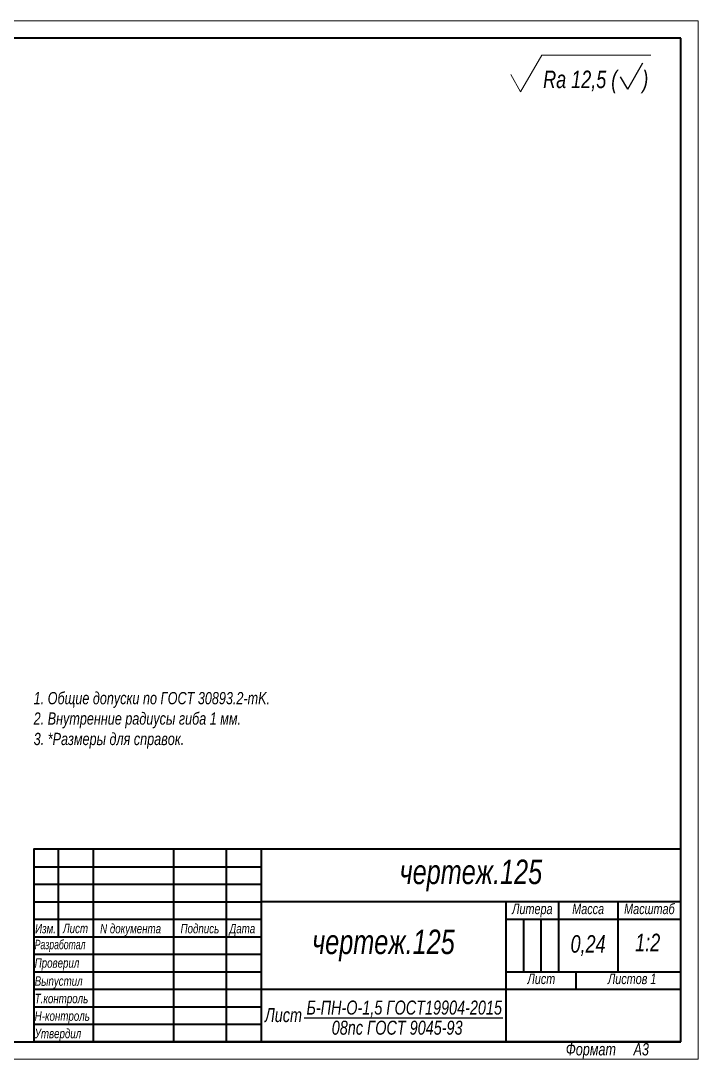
# Model space of a CAD drawing. Header units: millimetres. Extents: x 8453 to 17165, y -24193 to -22451.
# Drawn here: x 8679.3 to 8873.1, y -22747.7 to -22450.7 of the extents above; entities that cross this region are included whole.
import ezdxf

# ---------------------------------------------------------------- set-up
doc = ezdxf.new("R2010")
doc.units = ezdxf.units.MM
for name, color, linetype, lineweight in [('Layer_01', 3, 'Continuous', 13), ('Layer_05', 7, 'Continuous', 40), ('Layer_09', 6, 'Continuous', 15)]:
    doc.layers.add(name, color=color, linetype=linetype, lineweight=lineweight)
doc.styles.add('Style_01', font='ARIALNI.TTF', dxfattribs={"width": 0.9, "height": 3.5})

# ---------------------------------------------------------------- blocks, each defined once
blk = doc.blocks.new('Block_146')
at = {"layer": 'Layer_05', "linetype": 'Continuous', "lineweight": 15}
for p, q in [((420, 297.18), (0, 297.18)), ((420, 297.18), (420, 0.18)), ((0, 0.18), (420, 0.18))]:
    blk.add_line(p, q, dxfattribs=at)
at = {"layer": 'Layer_05', "linetype": 'Continuous'}
for p, q in [((415, 292.18), (8.12, 292.18)), ((415, 5.18), (415, 292.18)), ((229.88, 55.22), (294.92, 55.22)), ((229.88, 50.21), (294.92, 50.21)), ((229.88, 45.21), (294.92, 45.21)), ((369.97, 40.21), (369.97, 25.2)), ((374.97, 40.21), (374.97, 25.2)), ((229.88, 30.2), (294.92, 30.2)), ((229.88, 25.2), (294.92, 25.2)), ((229.88, 20.19), (294.92, 20.19)), ((229.88, 15.19), (294.92, 15.19)), ((229.88, 10.19), (294.92, 10.19)), ((20, 5.18), (415, 5.18)), ((415, 5.18), (230, 5.18))]:
    blk.add_line(p, q, dxfattribs=at)
for points in [[(415, 60.22), (229.88, 60.22), (229.88, 5.18)], [(236.88, 60.22), (236.88, 35.2)], [(246.89, 60.22), (246.89, 5.18)], [(269.9, 60.22), (269.9, 5.18)], [(284.91, 60.22), (284.91, 5.18)], [(294.92, 60.22), (294.92, 5.18)], [(415, 45.21), (294.92, 45.21)], [(415, 45.21), (294.92, 45.21)], [(364.97, 45.21), (364.97, 5.18)], [(379.98, 45.21), (379.98, 25.2)], [(396.99, 45.21), (396.99, 25.2)], [(396.99, 45.21), (396.99, 25.2)], [(229.88, 40.21), (294.92, 40.21)], [(364.97, 40.21), (415, 40.21)], [(229.88, 35.2), (294.92, 35.2)], [(364.97, 25.2), (415, 25.2)], [(384.98, 25.2), (384.98, 20.19)], [(294.92, 20.19), (415, 20.19)]]:
    blk.add_lwpolyline(points, dxfattribs=at)
at = {"layer": 'Layer_05', "linetype": 'Continuous', "style": 'Style_01'}
for s, height, width, p in [('Литера', 3, 0.9, (366.74, 41.69)), ('Масса', 3, 0.9, (383.95, 41.69)), ('Масштаб', 3, 0.9, (398.8, 41.69)), ('Изм.', 2.7, 0.9, (230.29, 36.2)), ('Лист', 2.7, 0.9, (238.27, 36.25)), ('N документа', 2.7, 0.9, (248.89, 36.2)), ('Подпись', 2.7, 0.9, (271.9, 36.2)), ('Дата', 2.7, 0.9, (285.88, 36.2)), ('Разработал', 2.7, 0.8, (230.17, 31.64)), ('Проверил', 2.7, 0.9, (230.17, 26.36)), ('Выпустил', 2.7, 0.9, (230.17, 21.19)), ('Лист ', 3, 0.9, (371.13, 21.68)), ('Листов 1', 3, 0.9, (394.15, 21.68)), ('Т.контроль', 2.7, 0.9, (230.17, 16.19)), ('Н-контроль', 2.7, 0.9, (230.17, 11.19)), ('Утвердил', 2.7, 0.9, (230.17, 6.18))]:
    blk.add_text(s, height=height, dxfattribs=dict(at, width=width)).set_placement(p)
at = {"layer": 'Layer_05', "linetype": 'Continuous', "insert": (382.1, 4.78), "char_height": 3.5, "width": 32.9515, "attachment_point": 1, "style": 'Style_01'}
blk.add_mtext('Формат     А3', dxfattribs=at)

msp = doc.modelspace()

# ---------------------------------------------------------------- linework, layer by layer
at = {"lineweight": 25}
msp.add_line((8760.3028, -22735.8309), (8817.1318, -22735.8309), dxfattribs=at)
at = {"layer": 'Layer_01', "lineweight": 30}
for q in [(8857.2166, -22462.7543), (8857.2166, -22462.7543), (8857.2166, -22462.7543), (8857.2166, -22462.7543), (8850.8657, -22466.7543), (8850.8657, -22466.7543), (8850.8657, -22466.7543), (8850.8657, -22466.7543)]:
    msp.add_line((8852.8865, -22470.2543), q, dxfattribs=at)
at = {"layer": 'Layer_09', "ltscale": 0.303109}
msp.add_line((8822.2684, -22471.0072), (8828.3306, -22460.5072), dxfattribs=at)
msp.add_line((8822.2684, -22471.0072), (8828.3306, -22460.5072), dxfattribs=at)
msp.add_line((8822.2684, -22471.0072), (8828.3306, -22460.5072), dxfattribs=at)
at = {"layer": 'Layer_09'}
for p, q in [((8822.2684, -22471.0072), (8828.3306, -22460.5072)), ((8828.3306, -22460.5072), (8859.4751, -22460.5072)), ((8822.2684, -22471.0072), (8819.4394, -22466.1072))]:
    msp.add_line(p, q, dxfattribs=at)
at = {"layer": 'Layer_09', "ltscale": 0.141451}
msp.add_line((8822.2684, -22471.0072), (8819.4394, -22466.1072), dxfattribs=at)
msp.add_line((8822.2684, -22471.0072), (8819.4394, -22466.1072), dxfattribs=at)
msp.add_line((8822.2684, -22471.0072), (8819.4394, -22466.1072), dxfattribs=at)

# ---------------------------------------------------------------- block references
at = {"layer": 'Layer_05'}
msp.add_blockref('Block_146', (8453.0734, -22747.876), dxfattribs=at)

# ---------------------------------------------------------------- texts
at = {"layer": 'Layer_01', "style": 'Style_01', "width": 0.9}
for s, p in [('Rа 12,5 (     )', (8828.7027, -22469.9478)), ('1:2', (8855.0297, -22716.7945))]:
    msp.add_text(s, height=5, dxfattribs=at).set_placement(p)
at = {"layer": 'Layer_01', "insert": (8682.9501, -22658.8968), "char_height": 3.5, "attachment_point": 7, "style": 'Style_01'}
msp.add_mtext_dynamic_manual_height_columns('1. Общие допуски по ГОСТ 30893.2-mK.\\P2. Внутренние радиусы гиба 1 мм.\\P3. *Размеры для справок.', width=195.138224, gutter_width=17.5, heights=[-16.3174], dxfattribs=at)
at = {"layer": 'Layer_01', "attachment_point": 5, "style": 'Style_01'}
for s, insert, char_height, width in [('чертеж.125', (8808.0334, -22695.1625), 7, 120.079998), ('чертеж.125', (8783.0167, -22715.1758), 7, 70.046667), ('0,24', (8841.5557, -22715.1758), 5, 17.011333)]:
    msp.add_mtext(s, dxfattribs=dict(at, insert=insert, char_height=char_height, width=width))
at = {"layer": 'Layer_01', "linetype": 'Continuous', "char_height": 4, "width": 70.046667, "attachment_point": 5, "style": 'Style_01'}
for s, insert in [('Б-ПН-О-1,5 ГОСТ19904-2015', (8788.9603, -22733.2945)), ('Лист', (8754.4087, -22735.0946)), ('08пс ГОСТ 9045-93', (8786.9393, -22738.7027))]:
    msp.add_mtext(s, dxfattribs=dict(at, insert=insert))

doc.saveas('drawing.dxf')
